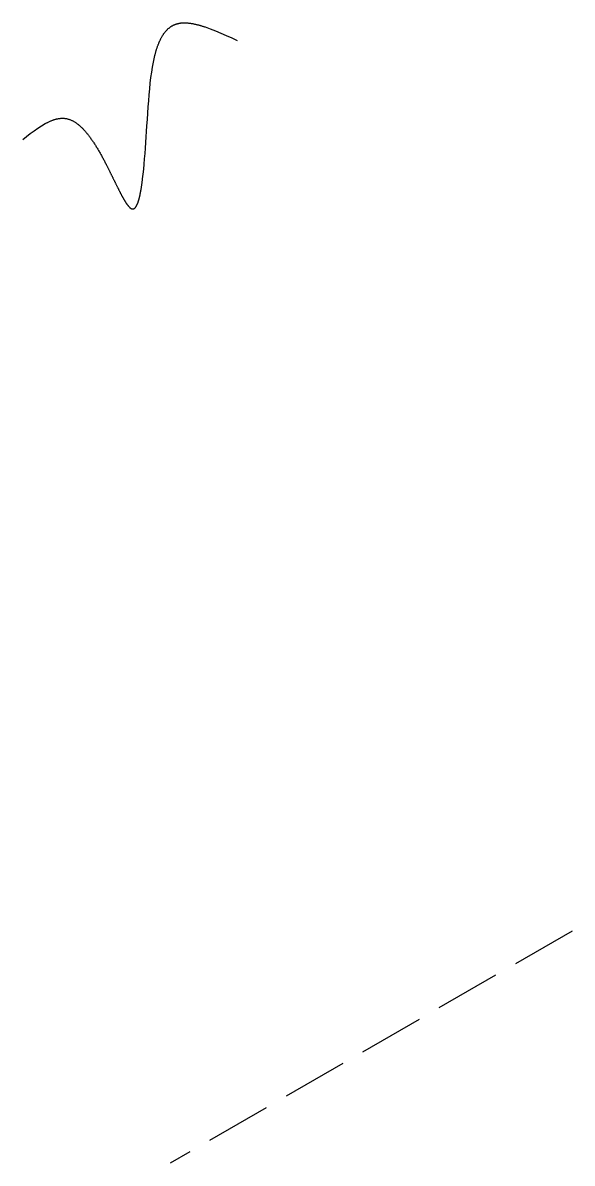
# Model space of a CAD drawing. Header units: millimetres. Extents: x 0 to 1200, y 0 to 841.
# Drawn here: x 87.06 to 103.86, y 732.54 to 767.39 of the extents above; entities that cross this region are included whole.
import ezdxf

# ---------------------------------------------------------------- set-up
doc = ezdxf.new("R2010")
doc.units = ezdxf.units.MM
doc.linetypes.add('VERDECKT2_S2', pattern=[2.7, 2, -0.7])
doc.layers.add('Standard', color=7, linetype='Continuous', lineweight=25)

msp = doc.modelspace()

# ---------------------------------------------------------------- linework, layer by layer
at = {"layer": 'Standard', "color": 7, "linetype": 'Continuous', "lineweight": -3}
for p, q in [((91.401, 767.096), (91.41, 767.107)), ((91.41, 767.107), (91.419, 767.119)), ((91.419, 767.119), (91.429, 767.13)), ((91.429, 767.13), (91.438, 767.141)), ((91.438, 767.141), (91.448, 767.152)), ((91.448, 767.152), (91.458, 767.162)), ((91.458, 767.162), (91.468, 767.172)), ((91.468, 767.172), (91.478, 767.182)), ((91.478, 767.182), (91.488, 767.192)), ((91.488, 767.192), (91.498, 767.202)), ((91.498, 767.202), (91.508, 767.211)), ((91.508, 767.211), (91.519, 767.22)), ((91.519, 767.22), (91.529, 767.229)), ((91.529, 767.229), (91.54, 767.238)), ((91.54, 767.238), (91.551, 767.246)), ((91.551, 767.246), (91.562, 767.255)), ((91.562, 767.255), (91.573, 767.263)), ((91.573, 767.263), (91.585, 767.27)), ((91.585, 767.27), (91.596, 767.278)), ((91.596, 767.278), (91.608, 767.285)), ((91.608, 767.285), (91.619, 767.292)), ((91.619, 767.292), (91.631, 767.299)), ((91.631, 767.299), (91.643, 767.306)), ((91.643, 767.306), (91.655, 767.312)), ((91.655, 767.312), (91.667, 767.318)), ((91.667, 767.318), (91.68, 767.324)), ((91.68, 767.324), (91.692, 767.329)), ((91.692, 767.329), (91.705, 767.335)), ((91.705, 767.335), (91.718, 767.34)), ((91.718, 767.34), (91.73, 767.345)), ((91.73, 767.345), (91.743, 767.349)), ((91.743, 767.349), (91.757, 767.354)), ((91.757, 767.354), (91.77, 767.358)), ((91.77, 767.358), (91.784, 767.361)), ((91.784, 767.361), (91.797, 767.365)), ((91.797, 767.365), (91.811, 767.368)), ((91.811, 767.368), (91.825, 767.371)), ((91.825, 767.371), (91.839, 767.374)), ((91.839, 767.374), (91.852, 767.376)), ((91.852, 767.376), (91.866, 767.379)), ((91.866, 767.379), (91.881, 767.381)), ((91.881, 767.381), (91.895, 767.382)), ((91.895, 767.382), (91.909, 767.384)), ((91.909, 767.384), (91.924, 767.385)), ((91.924, 767.385), (91.939, 767.386)), ((91.939, 767.386), (91.953, 767.387)), ((91.953, 767.387), (91.968, 767.387)), ((91.968, 767.387), (91.983, 767.388)), ((91.983, 767.388), (91.999, 767.388)), ((91.999, 767.388), (92.014, 767.388)), ((92.014, 767.388), (92.029, 767.387)), ((92.029, 767.387), (92.045, 767.387)), ((92.045, 767.387), (92.06, 767.386)), ((92.06, 767.386), (92.076, 767.385)), ((92.076, 767.385), (92.092, 767.384)), ((92.092, 767.384), (92.108, 767.383)), ((92.108, 767.383), (92.124, 767.381)), ((92.124, 767.381), (92.141, 767.379)), ((92.141, 767.379), (92.157, 767.377)), ((92.157, 767.377), (92.173, 767.375)), ((92.173, 767.375), (92.19, 767.373)), ((92.19, 767.373), (92.207, 767.37)), ((92.207, 767.37), (92.224, 767.368)), ((92.224, 767.368), (92.24, 767.365)), ((92.24, 767.365), (92.257, 767.362)), ((92.257, 767.362), (92.275, 767.358)), ((92.275, 767.358), (92.292, 767.355)), ((92.292, 767.355), (92.309, 767.351)), ((92.309, 767.351), (92.326, 767.348)), ((92.326, 767.348), (92.344, 767.344)), ((92.344, 767.344), (92.362, 767.34)), ((92.362, 767.34), (92.379, 767.335)), ((92.379, 767.335), (92.397, 767.331)), ((92.397, 767.331), (92.415, 767.326)), ((92.415, 767.326), (92.433, 767.322)), ((92.433, 767.322), (92.451, 767.317)), ((92.451, 767.317), (92.469, 767.312)), ((92.469, 767.312), (92.487, 767.306)), ((92.487, 767.306), (92.505, 767.301)), ((92.505, 767.301), (92.524, 767.296)), ((92.524, 767.296), (92.542, 767.29)), ((92.542, 767.29), (92.561, 767.284)), ((92.561, 767.284), (92.579, 767.278)), ((92.579, 767.278), (92.598, 767.272)), ((92.598, 767.272), (92.617, 767.266)), ((92.617, 767.266), (92.636, 767.26)), ((92.636, 767.26), (92.792, 767.204)), ((92.792, 767.204), (92.952, 767.141)), ((92.952, 767.141), (93.115, 767.073)), ((91.206, 766.74), (91.213, 766.757)), ((91.213, 766.757), (91.22, 766.773)), ((91.22, 766.773), (91.226, 766.789)), ((91.226, 766.789), (91.233, 766.805)), ((91.233, 766.805), (91.24, 766.821)), ((91.24, 766.821), (91.247, 766.837)), ((91.247, 766.837), (91.254, 766.852)), ((91.254, 766.852), (91.262, 766.867)), ((91.262, 766.867), (91.269, 766.882)), ((91.269, 766.882), (91.276, 766.897)), ((91.276, 766.897), (91.284, 766.912)), ((91.284, 766.912), (91.292, 766.926)), ((91.292, 766.926), (91.299, 766.941)), ((91.299, 766.941), (91.307, 766.955)), ((91.307, 766.955), (91.315, 766.968)), ((91.315, 766.968), (91.323, 766.982)), ((91.323, 766.982), (91.331, 766.996)), ((91.331, 766.996), (91.34, 767.009)), ((91.34, 767.009), (91.348, 767.022)), ((91.348, 767.022), (91.357, 767.035)), ((91.357, 767.035), (91.365, 767.047)), ((91.365, 767.047), (91.374, 767.06)), ((91.374, 767.06), (91.383, 767.072)), ((91.383, 767.072), (91.392, 767.084)), ((91.392, 767.084), (91.401, 767.096)), ((93.115, 767.073), (93.281, 767.001)), ((93.281, 767.001), (93.448, 766.925)), ((93.448, 766.925), (93.616, 766.849)), ((91.098, 766.394), (91.103, 766.414)), ((91.103, 766.414), (91.108, 766.433)), ((91.108, 766.433), (91.113, 766.453)), ((91.113, 766.453), (91.119, 766.472)), ((91.119, 766.472), (91.124, 766.491)), ((91.124, 766.491), (91.129, 766.51)), ((91.129, 766.51), (91.135, 766.529)), ((91.135, 766.529), (91.14, 766.547)), ((91.14, 766.547), (91.146, 766.566)), ((91.146, 766.566), (91.151, 766.584)), ((91.151, 766.584), (91.157, 766.602)), ((91.157, 766.602), (91.163, 766.62)), ((91.163, 766.62), (91.169, 766.638)), ((91.169, 766.638), (91.175, 766.655)), ((91.175, 766.655), (91.181, 766.673)), ((91.181, 766.673), (91.187, 766.69)), ((91.187, 766.69), (91.194, 766.707)), ((91.194, 766.707), (91.2, 766.724)), ((91.2, 766.724), (91.206, 766.74)), ((91.025, 766.037), (91.053, 766.189)), ((91.053, 766.189), (91.084, 766.334)), ((91.084, 766.334), (91.089, 766.354)), ((91.089, 766.354), (91.093, 766.374)), ((91.093, 766.374), (91.098, 766.394)), ((90.957, 765.543), (90.977, 765.714)), ((90.977, 765.714), (91, 765.878)), ((91, 765.878), (91.025, 766.037)), ((90.922, 765.188), (90.939, 765.368)), ((90.939, 765.368), (90.957, 765.543)), ((90.907, 765.005), (90.922, 765.188)), ((90.88, 764.626), (90.893, 764.817)), ((90.893, 764.817), (90.907, 765.005)), ((87.742, 764.307), (87.761, 764.317)), ((87.761, 764.317), (87.78, 764.327)), ((87.78, 764.327), (87.798, 764.336)), ((87.798, 764.336), (87.817, 764.346)), ((87.817, 764.346), (87.836, 764.355)), ((87.836, 764.355), (87.854, 764.364)), ((87.854, 764.364), (87.873, 764.372)), ((87.873, 764.372), (87.891, 764.381)), ((87.891, 764.381), (87.91, 764.389)), ((87.91, 764.389), (87.928, 764.396)), ((87.928, 764.396), (87.946, 764.403)), ((87.946, 764.403), (87.965, 764.41)), ((87.965, 764.41), (87.983, 764.417)), ((87.983, 764.417), (88.001, 764.423)), ((88.001, 764.423), (88.019, 764.429)), ((88.019, 764.429), (88.038, 764.435)), ((88.038, 764.435), (88.056, 764.44)), ((88.056, 764.44), (88.074, 764.445)), ((88.074, 764.445), (88.092, 764.449)), ((88.092, 764.449), (88.11, 764.453)), ((88.11, 764.453), (88.128, 764.457)), ((88.128, 764.457), (88.146, 764.46)), ((88.146, 764.46), (88.164, 764.463)), ((88.164, 764.463), (88.182, 764.466)), ((88.182, 764.466), (88.199, 764.468)), ((88.199, 764.468), (88.217, 764.469)), ((88.217, 764.469), (88.235, 764.471)), ((88.235, 764.471), (88.252, 764.471)), ((88.252, 764.471), (88.27, 764.472)), ((88.27, 764.472), (88.287, 764.471)), ((88.287, 764.471), (88.305, 764.471)), ((88.305, 764.471), (88.322, 764.47)), ((88.322, 764.47), (88.34, 764.468)), ((88.34, 764.468), (88.357, 764.466)), ((88.357, 764.466), (88.374, 764.463)), ((88.374, 764.463), (88.392, 764.46)), ((88.392, 764.46), (88.41, 764.457)), ((88.41, 764.457), (88.428, 764.452)), ((88.428, 764.452), (88.446, 764.448)), ((88.446, 764.448), (88.464, 764.442)), ((88.464, 764.442), (88.481, 764.436)), ((88.481, 764.436), (88.499, 764.43)), ((88.499, 764.43), (88.517, 764.423)), ((88.517, 764.423), (88.535, 764.415)), ((88.535, 764.415), (88.552, 764.407)), ((88.552, 764.407), (88.57, 764.399)), ((88.57, 764.399), (88.587, 764.39)), ((88.587, 764.39), (88.604, 764.38)), ((88.604, 764.38), (88.622, 764.371)), ((88.622, 764.371), (88.639, 764.36)), ((88.639, 764.36), (88.656, 764.349)), ((88.656, 764.349), (88.673, 764.338)), ((88.673, 764.338), (88.69, 764.326)), ((88.69, 764.326), (88.707, 764.314)), ((88.707, 764.314), (88.724, 764.302)), ((90.855, 764.237), (90.867, 764.432)), ((90.867, 764.432), (90.88, 764.626)), ((87.172, 763.915), (87.287, 764.002)), ((87.287, 764.002), (87.402, 764.087)), ((87.402, 764.087), (87.516, 764.167)), ((87.516, 764.167), (87.63, 764.24)), ((87.63, 764.24), (87.742, 764.307)), ((88.724, 764.302), (88.741, 764.288)), ((88.741, 764.288), (88.758, 764.275)), ((88.758, 764.275), (88.775, 764.261)), ((88.775, 764.261), (88.792, 764.247)), ((88.792, 764.247), (88.808, 764.232)), ((88.808, 764.232), (88.825, 764.217)), ((88.825, 764.217), (88.841, 764.202)), ((88.841, 764.202), (88.858, 764.186)), ((88.858, 764.186), (88.874, 764.17)), ((88.874, 764.17), (88.89, 764.153)), ((88.89, 764.153), (88.906, 764.137)), ((88.906, 764.137), (88.923, 764.119)), ((88.923, 764.119), (88.939, 764.102)), ((88.939, 764.102), (88.955, 764.084)), ((88.955, 764.084), (88.971, 764.066)), ((88.971, 764.066), (88.987, 764.047)), ((88.987, 764.047), (89.002, 764.029)), ((89.002, 764.029), (89.018, 764.009)), ((89.018, 764.009), (89.034, 763.99)), ((89.034, 763.99), (89.05, 763.97)), ((89.05, 763.97), (89.065, 763.95)), ((90.832, 763.898), (90.844, 764.067)), ((90.844, 764.067), (90.855, 764.237)), ((87.057, 763.826), (87.172, 763.915)), ((89.065, 763.95), (89.081, 763.93)), ((89.081, 763.93), (89.096, 763.91)), ((89.096, 763.91), (89.111, 763.889)), ((89.111, 763.889), (89.127, 763.868)), ((89.127, 763.868), (89.142, 763.847)), ((89.142, 763.847), (89.157, 763.825)), ((89.157, 763.825), (89.172, 763.804)), ((89.172, 763.804), (89.187, 763.782)), ((89.187, 763.782), (89.202, 763.76)), ((89.202, 763.76), (89.217, 763.737)), ((89.217, 763.737), (89.232, 763.715)), ((89.232, 763.715), (89.247, 763.692)), ((89.247, 763.692), (89.261, 763.669)), ((89.261, 763.669), (89.276, 763.646)), ((89.276, 763.646), (89.291, 763.623)), ((89.291, 763.623), (89.305, 763.6)), ((90.809, 763.56), (90.821, 763.728)), ((90.821, 763.728), (90.832, 763.898)), ((89.305, 763.6), (89.32, 763.576)), ((89.32, 763.576), (89.334, 763.552)), ((89.334, 763.552), (89.348, 763.529)), ((89.348, 763.529), (89.362, 763.505)), ((89.362, 763.505), (89.377, 763.481)), ((89.377, 763.481), (89.391, 763.456)), ((89.391, 763.456), (89.405, 763.432)), ((89.405, 763.432), (89.419, 763.408)), ((89.419, 763.408), (89.432, 763.383)), ((89.432, 763.383), (89.446, 763.359)), ((89.446, 763.359), (89.46, 763.334)), ((89.46, 763.334), (89.474, 763.309)), ((89.474, 763.309), (89.487, 763.284)), ((89.487, 763.284), (89.501, 763.26)), ((90.783, 763.23), (90.796, 763.394)), ((90.796, 763.394), (90.809, 763.56)), ((89.501, 763.26), (89.514, 763.235)), ((89.514, 763.235), (89.528, 763.21)), ((89.528, 763.21), (89.541, 763.185)), ((89.541, 763.185), (89.554, 763.16)), ((89.554, 763.16), (89.567, 763.135)), ((89.567, 763.135), (89.58, 763.11)), ((89.58, 763.11), (89.593, 763.085)), ((89.593, 763.085), (89.606, 763.059)), ((89.606, 763.059), (89.619, 763.034)), ((89.619, 763.034), (89.627, 763.019)), ((89.627, 763.019), (89.635, 763.004)), ((89.635, 763.004), (89.643, 762.988)), ((89.643, 762.988), (89.651, 762.973)), ((89.651, 762.973), (89.658, 762.958)), ((89.658, 762.958), (89.666, 762.942)), ((89.666, 762.942), (89.674, 762.927)), ((89.674, 762.927), (89.681, 762.912)), ((90.755, 762.915), (90.769, 763.071)), ((90.769, 763.071), (90.783, 763.23)), ((89.681, 762.912), (89.689, 762.897)), ((89.689, 762.897), (89.697, 762.882)), ((89.697, 762.882), (89.704, 762.866)), ((89.704, 762.866), (89.712, 762.851)), ((89.712, 762.851), (89.719, 762.836)), ((89.719, 762.836), (89.727, 762.821)), ((89.727, 762.821), (89.734, 762.806)), ((89.734, 762.806), (89.742, 762.791)), ((89.742, 762.791), (89.749, 762.776)), ((89.749, 762.776), (89.757, 762.761)), ((89.757, 762.761), (89.764, 762.746)), ((89.764, 762.746), (89.771, 762.731)), ((89.771, 762.731), (89.779, 762.716)), ((89.779, 762.716), (89.786, 762.701)), ((89.786, 762.701), (89.793, 762.686)), ((89.793, 762.686), (89.801, 762.672)), ((89.801, 762.672), (89.808, 762.657)), ((89.808, 762.657), (89.815, 762.642)), ((89.815, 762.642), (89.822, 762.628)), ((89.822, 762.628), (89.829, 762.613)), ((89.829, 762.613), (89.836, 762.599)), ((89.836, 762.599), (89.844, 762.584)), ((89.844, 762.584), (89.851, 762.57)), ((89.851, 762.57), (89.858, 762.555)), ((90.704, 762.486), (90.722, 762.622)), ((90.722, 762.622), (90.739, 762.766)), ((90.739, 762.766), (90.755, 762.915)), ((89.858, 762.555), (89.865, 762.541)), ((89.865, 762.541), (89.872, 762.527)), ((89.872, 762.527), (89.879, 762.513)), ((89.879, 762.513), (89.885, 762.499)), ((89.885, 762.499), (89.892, 762.485)), ((89.892, 762.485), (89.899, 762.471)), ((89.899, 762.471), (89.906, 762.457)), ((89.906, 762.457), (89.913, 762.443)), ((89.913, 762.443), (89.92, 762.429)), ((89.92, 762.429), (89.926, 762.415)), ((89.926, 762.415), (89.933, 762.402)), ((89.933, 762.402), (89.94, 762.388)), ((89.94, 762.388), (89.947, 762.375)), ((89.947, 762.375), (89.953, 762.362)), ((89.953, 762.362), (89.96, 762.348)), ((89.96, 762.348), (89.966, 762.335)), ((89.966, 762.335), (89.973, 762.322)), ((89.973, 762.322), (89.98, 762.309)), ((89.98, 762.309), (89.986, 762.296)), ((89.986, 762.296), (89.993, 762.283)), ((89.993, 762.283), (89.999, 762.27)), ((89.999, 762.27), (90.005, 762.258)), ((90.005, 762.258), (90.012, 762.245)), ((90.012, 762.245), (90.018, 762.233)), ((90.018, 762.233), (90.025, 762.22)), ((90.025, 762.22), (90.031, 762.208)), ((90.659, 762.208), (90.662, 762.221)), ((90.662, 762.221), (90.664, 762.234)), ((90.664, 762.234), (90.667, 762.247)), ((90.667, 762.247), (90.669, 762.26)), ((90.669, 762.26), (90.671, 762.273)), ((90.671, 762.273), (90.674, 762.286)), ((90.674, 762.286), (90.676, 762.3)), ((90.676, 762.3), (90.678, 762.314)), ((90.678, 762.314), (90.681, 762.327)), ((90.681, 762.327), (90.683, 762.341)), ((90.683, 762.341), (90.685, 762.355)), ((90.685, 762.355), (90.687, 762.369)), ((90.687, 762.369), (90.689, 762.384)), ((90.689, 762.384), (90.692, 762.398)), ((90.692, 762.398), (90.694, 762.412)), ((90.694, 762.412), (90.696, 762.427)), ((90.696, 762.427), (90.698, 762.442)), ((90.698, 762.442), (90.7, 762.456)), ((90.7, 762.456), (90.702, 762.471)), ((90.702, 762.471), (90.704, 762.486)), ((90.031, 762.208), (90.037, 762.196)), ((90.037, 762.196), (90.043, 762.184)), ((90.043, 762.184), (90.05, 762.172)), ((90.05, 762.172), (90.056, 762.16)), ((90.056, 762.16), (90.062, 762.148)), ((90.062, 762.148), (90.068, 762.137)), ((90.068, 762.137), (90.074, 762.125)), ((90.074, 762.125), (90.08, 762.114)), ((90.08, 762.114), (90.086, 762.102)), ((90.086, 762.102), (90.092, 762.091)), ((90.092, 762.091), (90.098, 762.08)), ((90.098, 762.08), (90.104, 762.069)), ((90.104, 762.069), (90.11, 762.059)), ((90.11, 762.059), (90.116, 762.048)), ((90.116, 762.048), (90.122, 762.037)), ((90.122, 762.037), (90.128, 762.027)), ((90.128, 762.027), (90.134, 762.017)), ((90.134, 762.017), (90.14, 762.006)), ((90.14, 762.006), (90.146, 761.996)), ((90.146, 761.996), (90.151, 761.987)), ((90.151, 761.987), (90.157, 761.977)), ((90.157, 761.977), (90.163, 761.967)), ((90.163, 761.967), (90.168, 761.958)), ((90.168, 761.958), (90.174, 761.948)), ((90.174, 761.948), (90.18, 761.939)), ((90.18, 761.939), (90.185, 761.93)), ((90.185, 761.93), (90.191, 761.921)), ((90.191, 761.921), (90.196, 761.912)), ((90.196, 761.912), (90.202, 761.904)), ((90.202, 761.904), (90.207, 761.895)), ((90.207, 761.895), (90.213, 761.887)), ((90.213, 761.887), (90.218, 761.879)), ((90.218, 761.879), (90.224, 761.871)), ((90.224, 761.871), (90.229, 761.863)), ((90.568, 761.865), (90.572, 761.873)), ((90.572, 761.873), (90.575, 761.881)), ((90.575, 761.881), (90.578, 761.889)), ((90.578, 761.889), (90.581, 761.897)), ((90.581, 761.897), (90.584, 761.906)), ((90.584, 761.906), (90.587, 761.915)), ((90.587, 761.915), (90.59, 761.924)), ((90.59, 761.924), (90.593, 761.933)), ((90.593, 761.933), (90.596, 761.942)), ((90.596, 761.942), (90.598, 761.951)), ((90.598, 761.951), (90.601, 761.961)), ((90.601, 761.961), (90.604, 761.971)), ((90.604, 761.971), (90.607, 761.98)), ((90.607, 761.98), (90.61, 761.99)), ((90.61, 761.99), (90.613, 762.001)), ((90.613, 762.001), (90.615, 762.011)), ((90.615, 762.011), (90.618, 762.021)), ((90.618, 762.021), (90.621, 762.032)), ((90.621, 762.032), (90.624, 762.043)), ((90.624, 762.043), (90.626, 762.054)), ((90.626, 762.054), (90.629, 762.065)), ((90.629, 762.065), (90.632, 762.076)), ((90.632, 762.076), (90.634, 762.087)), ((90.634, 762.087), (90.637, 762.099)), ((90.637, 762.099), (90.639, 762.11)), ((90.639, 762.11), (90.642, 762.122)), ((90.642, 762.122), (90.645, 762.134)), ((90.645, 762.134), (90.647, 762.146)), ((90.647, 762.146), (90.65, 762.158)), ((90.65, 762.158), (90.652, 762.17)), ((90.652, 762.17), (90.655, 762.183)), ((90.655, 762.183), (90.657, 762.195)), ((90.657, 762.195), (90.659, 762.208)), ((90.229, 761.863), (90.234, 761.855)), ((90.234, 761.855), (90.239, 761.848)), ((90.239, 761.848), (90.245, 761.84)), ((90.245, 761.84), (90.25, 761.833)), ((90.25, 761.833), (90.255, 761.826)), ((90.255, 761.826), (90.26, 761.819)), ((90.26, 761.819), (90.266, 761.813)), ((90.266, 761.813), (90.271, 761.806)), ((90.271, 761.806), (90.276, 761.8)), ((90.276, 761.8), (90.281, 761.794)), ((90.281, 761.794), (90.286, 761.788)), ((90.286, 761.788), (90.291, 761.782)), ((90.291, 761.782), (90.296, 761.776)), ((90.296, 761.776), (90.301, 761.771)), ((90.301, 761.771), (90.306, 761.765)), ((90.306, 761.765), (90.311, 761.76)), ((90.311, 761.76), (90.316, 761.755)), ((90.316, 761.755), (90.32, 761.751)), ((90.32, 761.751), (90.325, 761.746)), ((90.325, 761.746), (90.33, 761.742)), ((90.33, 761.742), (90.335, 761.738)), ((90.335, 761.738), (90.339, 761.734)), ((90.339, 761.734), (90.344, 761.73)), ((90.344, 761.73), (90.349, 761.726)), ((90.349, 761.726), (90.353, 761.723)), ((90.353, 761.723), (90.358, 761.72)), ((90.358, 761.72), (90.363, 761.717)), ((90.363, 761.717), (90.367, 761.714)), ((90.367, 761.714), (90.372, 761.712)), ((90.372, 761.712), (90.376, 761.709)), ((90.376, 761.709), (90.381, 761.707)), ((90.381, 761.707), (90.385, 761.705)), ((90.385, 761.705), (90.389, 761.704)), ((90.389, 761.704), (90.394, 761.702)), ((90.394, 761.702), (90.398, 761.701)), ((90.398, 761.701), (90.403, 761.7)), ((90.403, 761.7), (90.407, 761.699)), ((90.407, 761.699), (90.411, 761.698)), ((90.411, 761.698), (90.415, 761.698)), ((90.415, 761.698), (90.419, 761.698)), ((90.419, 761.698), (90.424, 761.698)), ((90.424, 761.698), (90.428, 761.698)), ((90.428, 761.698), (90.432, 761.698)), ((90.432, 761.698), (90.436, 761.699)), ((90.436, 761.699), (90.44, 761.7)), ((90.44, 761.7), (90.444, 761.701)), ((90.444, 761.701), (90.448, 761.703)), ((90.448, 761.703), (90.452, 761.704)), ((90.452, 761.704), (90.456, 761.706)), ((90.456, 761.706), (90.46, 761.708)), ((90.46, 761.708), (90.464, 761.71)), ((90.464, 761.71), (90.468, 761.712)), ((90.468, 761.712), (90.472, 761.715)), ((90.472, 761.715), (90.475, 761.718)), ((90.475, 761.718), (90.479, 761.721)), ((90.479, 761.721), (90.483, 761.724)), ((90.483, 761.724), (90.487, 761.727)), ((90.487, 761.727), (90.49, 761.731)), ((90.49, 761.731), (90.494, 761.735)), ((90.494, 761.735), (90.498, 761.738)), ((90.498, 761.738), (90.501, 761.743)), ((90.501, 761.743), (90.505, 761.747)), ((90.505, 761.747), (90.508, 761.752)), ((90.508, 761.752), (90.512, 761.756)), ((90.512, 761.756), (90.516, 761.761)), ((90.516, 761.761), (90.519, 761.766)), ((90.519, 761.766), (90.522, 761.772)), ((90.522, 761.772), (90.526, 761.777)), ((90.526, 761.777), (90.529, 761.783)), ((90.529, 761.783), (90.533, 761.789)), ((90.533, 761.789), (90.536, 761.795)), ((90.536, 761.795), (90.539, 761.801)), ((90.539, 761.801), (90.543, 761.807)), ((90.543, 761.807), (90.546, 761.814)), ((90.546, 761.814), (90.549, 761.82)), ((90.549, 761.82), (90.553, 761.827)), ((90.553, 761.827), (90.556, 761.834)), ((90.556, 761.834), (90.559, 761.842)), ((90.559, 761.842), (90.562, 761.849)), ((90.562, 761.849), (90.565, 761.857)), ((90.565, 761.857), (90.568, 761.865))]:
    msp.add_line(p, q, dxfattribs=at)
at = {"layer": 'Standard', "color": 5, "linetype": 'VERDECKT2_S2', "lineweight": -3}
msp.add_line((141.268, 761.23), (91.568, 732.536), dxfattribs=at)

doc.saveas('drawing.dxf')
